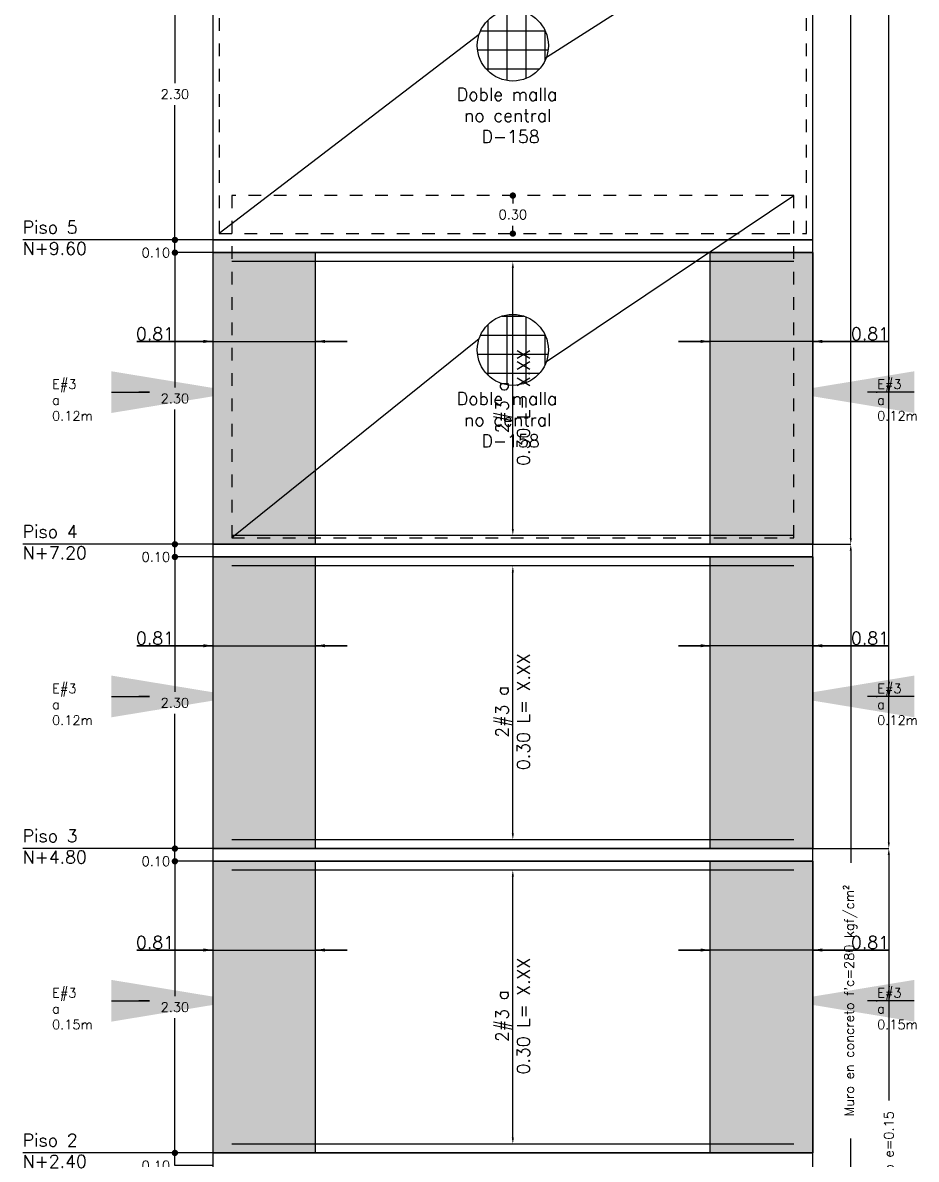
# Model space of a CAD drawing. Header units: millimetres. Extents: x -99999999 to 100000000, y -41 to 20.
# Drawn here: x 13.58 to 20.63, y 2.35 to 11.31 of the extents above; entities that cross this region are included whole.
import ezdxf
from ezdxf import colors
from ezdxf.entities.mleader import LeaderData, LeaderLine
from ezdxf.math import Vec2, Vec3

# ---------------------------------------------------------------- set-up
doc = ezdxf.new("R2010")
doc.units = ezdxf.units.MM
doc.header["$LTSCALE"] = 0.01
doc.header["$PDMODE"] = 3
doc.linetypes.add('DASHED2', pattern=[0.375, 0.25, -0.125])
for name, color, linetype in [('FC_BORDES', 4, 'Continuous'), ('FC_COTAS', 1, 'Continuous'), ('FC_HATCH 252', 252, 'Continuous'), ('FC_LINEA CORTE', 1, 'Continuous'), ('FC_MALLA', 3, 'DASHED2'), ('FC_R-80', 11, 'Continuous'), ('FC_REFUERZO', 5, 'Continuous')]:
    doc.layers.add(name, color=color, linetype=linetype)
doc.layers.add('FC_TEXTO NO IMPRIMIR', color=252, linetype='Continuous', plot=False)
doc.styles.add('FC_TEXT1', font='romans.shx')
doc.dimstyles.new('FC_COTAS', dxfattribs={"dimtxt": 0.0015, "dimasz": 0.001, "dimexe": 0, "dimexo": 0, "dimgap": 0.001, "dimtad": 1, "dimtih": 1, "dimtoh": 1, "dimzin": 0, "dimdsep": 46, "dimtxsty": 'FC_TEXT1', "dimblk": 'DOT', "dimcen": 0.09, "dimclrd": 256, "dimclre": 256, "dimclrt": 256, "dimadec": 0, "dimazin": 0, "dimtfac": 1, "dimtix": 1, "dimtmove": 2, "dimatfit": 3, "dimfxl": 1.002, "dimtolj": 1, "dimtzin": 0, "dimlwd": -1, "dimarcsym": 0})
doc.dimstyles.new('FC_COTAS EJES', dxfattribs={"dimtxt": 0.002, "dimasz": 0.0015, "dimexe": 0, "dimexo": 0, "dimgap": 0.001, "dimtad": 1, "dimtih": 1, "dimtoh": 1, "dimzin": 0, "dimdsep": 46, "dimtxsty": 'FC_TEXT1', "dimblk": 'DOT', "dimcen": 0.09, "dimclrd": 256, "dimclre": 256, "dimclrt": 256, "dimadec": 0, "dimazin": 0, "dimtfac": 1, "dimtix": 1, "dimtmove": 2, "dimatfit": 3, "dimfxl": 1.002, "dimtolj": 1, "dimtzin": 0, "dimlwd": -1, "dimarcsym": 0})
pattern_1 = [(0, (0, 0), (0, 0.003), []), (90, (0, 0), (-0.003, 2e-19), [])]

# ---------------------------------------------------------------- blocks, each defined once
blk = doc.blocks.new('*D396')
at = {"layer": 'Defpoints', "color": 0, "ltscale": 0.6, "transparency": 16777216}
for p in [(14.78, 2.4), (15.08, 2.4), (15.08, 2.3)]:
    blk.add_point(p, dxfattribs=at)
at = {"layer": 'FC_COTAS', "lineweight": -2, "ltscale": 0.6, "transparency": 16777216}
for p, q in [((15.08, 2.4), (14.78, 2.4)), ((15.08, 2.3), (14.78, 2.3))]:
    blk.add_line(p, q, dxfattribs=at)
at = {"layer": 'FC_COTAS', "ltscale": 0.6, "transparency": 16777216}
blk.add_line((14.78, 2.3), (14.78, 2.4), dxfattribs=at)
at = {"layer": 'FC_COTAS', "ltscale": 0.6, "transparency": 16777216, "insert": (14.63, 2.3), "char_height": 0.075, "attachment_point": 5, "style": 'FC_TEXT1'}
blk.add_mtext('\\A1;0.10', dxfattribs=at)
blk = doc.blocks.new('_Dot')
at = {"color": 0, "linetype": 'ByBlock', "lineweight": -2}
blk.add_line((-0.5, 0), (-1, 0), dxfattribs=at)
at = {"color": 0, "linetype": 'ByBlock', "const_width": 0.5}
blk.add_lwpolyline([(-0.25, 0, 1), (0.25, 0, 1)], format="xyb", close=True, dxfattribs=at)
blk = doc.blocks.new('*D398')
at = {"layer": 'Defpoints', "color": 0, "ltscale": 0.6, "transparency": 16777216}
for p in [(14.78, 4.7), (15.08, 4.7), (15.08, 2.4)]:
    blk.add_point(p, dxfattribs=at)
at = {"layer": 'FC_COTAS', "lineweight": -2, "ltscale": 0.6, "transparency": 16777216}
for p, q in [((15.08, 4.7), (14.78, 4.7)), ((15.08, 2.4), (14.78, 2.4))]:
    blk.add_line(p, q, dxfattribs=at)
at = {"layer": 'FC_COTAS', "ltscale": 0.6, "transparency": 16777216}
for p, q in [((14.78, 4.65), (14.78, 3.6375)), ((14.78, 2.45), (14.78, 3.4625))]:
    blk.add_line(p, q, dxfattribs=at)
at = {"layer": 'FC_COTAS', "ltscale": 0.6, "transparency": 16777216, "xscale": 0.05, "yscale": 0.05, "zscale": 0.05}
for p, rotation in [((14.78, 4.7), 90), ((14.78, 2.4), 270)]:
    blk.add_blockref('_Dot', p, dxfattribs=dict(at, rotation=rotation))
at = {"layer": 'FC_COTAS', "ltscale": 0.6, "transparency": 16777216, "insert": (14.78, 3.55), "char_height": 0.075, "attachment_point": 5, "style": 'FC_TEXT1'}
blk.add_mtext('\\A1;2.30', dxfattribs=at)
blk = doc.blocks.new('*D399')
at = {"layer": 'Defpoints', "color": 0, "ltscale": 0.6, "transparency": 16777216}
for p in [(14.78, 4.8), (15.08, 4.8), (15.08, 4.7)]:
    blk.add_point(p, dxfattribs=at)
at = {"layer": 'FC_COTAS', "lineweight": -2, "ltscale": 0.6, "transparency": 16777216}
for p, q in [((15.08, 4.8), (14.78, 4.8)), ((15.08, 4.7), (14.78, 4.7))]:
    blk.add_line(p, q, dxfattribs=at)
at = {"layer": 'FC_COTAS', "ltscale": 0.6, "transparency": 16777216}
blk.add_line((14.78, 4.7), (14.78, 4.8), dxfattribs=at)
at = {"layer": 'FC_COTAS', "ltscale": 0.6, "transparency": 16777216, "insert": (14.63, 4.7), "char_height": 0.075, "attachment_point": 5, "style": 'FC_TEXT1'}
blk.add_mtext('\\A1;0.10', dxfattribs=at)
blk = doc.blocks.new('*U402')
at = {"color": 0}
blk.add_line((5.957, 0), (0.05, 0), dxfattribs=at)
blk = doc.blocks.new('*D403')
at = {"layer": 'Defpoints', "color": 0, "ltscale": 0.6, "transparency": 16777216}
for p in [(17.445, 4.63), (17.445, 4.63), (17.445, 2.47)]:
    blk.add_point(p, dxfattribs=at)
at = {"layer": 'FC_COTAS', "ltscale": 0.6, "transparency": 16777216}
blk.add_line((17.445, 2.52), (17.445, 4.58), dxfattribs=at)
for points in [[(17.4367, 4.58), (17.4533, 4.58), (17.445, 4.63)], [(17.4367, 2.52), (17.4533, 2.52), (17.445, 2.47)]]:
    blk.add_solid(points, dxfattribs=at)
blk = doc.blocks.new('*D404')
at = {"layer": 'Defpoints', "color": 0, "ltscale": 0.6, "transparency": 16777216}
for p in [(14.78, 7.1), (15.08, 7.1), (15.08, 4.8)]:
    blk.add_point(p, dxfattribs=at)
at = {"layer": 'FC_COTAS', "lineweight": -2, "ltscale": 0.6, "transparency": 16777216}
for p, q in [((15.08, 7.1), (14.78, 7.1)), ((15.08, 4.8), (14.78, 4.8))]:
    blk.add_line(p, q, dxfattribs=at)
at = {"layer": 'FC_COTAS', "ltscale": 0.6, "transparency": 16777216}
for p, q in [((14.78, 7.05), (14.78, 6.0375)), ((14.78, 4.85), (14.78, 5.8625))]:
    blk.add_line(p, q, dxfattribs=at)
at = {"layer": 'FC_COTAS', "ltscale": 0.6, "transparency": 16777216, "xscale": 0.05, "yscale": 0.05, "zscale": 0.05}
for p, rotation in [((14.78, 7.1), 90), ((14.78, 4.8), 270)]:
    blk.add_blockref('_Dot', p, dxfattribs=dict(at, rotation=rotation))
at = {"layer": 'FC_COTAS', "ltscale": 0.6, "transparency": 16777216, "insert": (14.78, 5.95), "char_height": 0.075, "attachment_point": 5, "style": 'FC_TEXT1'}
blk.add_mtext('\\A1;2.30', dxfattribs=at)
blk = doc.blocks.new('*D405')
at = {"layer": 'Defpoints', "color": 0, "ltscale": 0.6, "transparency": 16777216}
for p in [(14.78, 7.2), (15.08, 7.2), (15.08, 7.1)]:
    blk.add_point(p, dxfattribs=at)
at = {"layer": 'FC_COTAS', "lineweight": -2, "ltscale": 0.6, "transparency": 16777216}
for p, q in [((15.08, 7.2), (14.78, 7.2)), ((15.08, 7.1), (14.78, 7.1))]:
    blk.add_line(p, q, dxfattribs=at)
at = {"layer": 'FC_COTAS', "ltscale": 0.6, "transparency": 16777216}
blk.add_line((14.78, 7.1), (14.78, 7.2), dxfattribs=at)
at = {"layer": 'FC_COTAS', "ltscale": 0.6, "transparency": 16777216, "insert": (14.63, 7.1), "char_height": 0.075, "attachment_point": 5, "style": 'FC_TEXT1'}
blk.add_mtext('\\A1;0.10', dxfattribs=at)
blk = doc.blocks.new('*D406')
at = {"layer": 'Defpoints', "color": 0, "ltscale": 0.6, "transparency": 16777216}
for p in [(17.445, 7.03), (17.445, 7.03), (17.445, 4.87)]:
    blk.add_point(p, dxfattribs=at)
at = {"layer": 'FC_COTAS', "ltscale": 0.6, "transparency": 16777216}
blk.add_line((17.445, 4.92), (17.445, 6.98), dxfattribs=at)
for points in [[(17.4367, 6.98), (17.4533, 6.98), (17.445, 7.03)], [(17.4367, 4.92), (17.4533, 4.92), (17.445, 4.87)]]:
    blk.add_solid(points, dxfattribs=at)
blk = doc.blocks.new('*D407')
at = {"layer": 'Defpoints', "color": 0, "ltscale": 0.6, "transparency": 16777216}
for p in [(14.78, 9.5), (15.08, 9.5), (15.08, 7.2)]:
    blk.add_point(p, dxfattribs=at)
at = {"layer": 'FC_COTAS', "lineweight": -2, "ltscale": 0.6, "transparency": 16777216}
for p, q in [((15.08, 9.5), (14.78, 9.5)), ((15.08, 7.2), (14.78, 7.2))]:
    blk.add_line(p, q, dxfattribs=at)
at = {"layer": 'FC_COTAS', "ltscale": 0.6, "transparency": 16777216}
for p, q in [((14.78, 9.45), (14.78, 8.4375)), ((14.78, 7.25), (14.78, 8.2625))]:
    blk.add_line(p, q, dxfattribs=at)
at = {"layer": 'FC_COTAS', "ltscale": 0.6, "transparency": 16777216, "xscale": 0.05, "yscale": 0.05, "zscale": 0.05}
for p, rotation in [((14.78, 9.5), 90), ((14.78, 7.2), 270)]:
    blk.add_blockref('_Dot', p, dxfattribs=dict(at, rotation=rotation))
at = {"layer": 'FC_COTAS', "ltscale": 0.6, "transparency": 16777216, "insert": (14.78, 8.35), "char_height": 0.075, "attachment_point": 5, "style": 'FC_TEXT1'}
blk.add_mtext('\\A1;2.30', dxfattribs=at)
blk = doc.blocks.new('*D408')
at = {"layer": 'Defpoints', "color": 0, "ltscale": 0.6, "transparency": 16777216}
for p in [(14.78, 9.6), (15.08, 9.6), (15.08, 9.5)]:
    blk.add_point(p, dxfattribs=at)
at = {"layer": 'FC_COTAS', "lineweight": -2, "ltscale": 0.6, "transparency": 16777216}
for p, q in [((15.08, 9.6), (14.78, 9.6)), ((15.08, 9.5), (14.78, 9.5))]:
    blk.add_line(p, q, dxfattribs=at)
at = {"layer": 'FC_COTAS', "ltscale": 0.6, "transparency": 16777216}
blk.add_line((14.78, 9.5), (14.78, 9.6), dxfattribs=at)
at = {"layer": 'FC_COTAS', "ltscale": 0.6, "transparency": 16777216, "insert": (14.63, 9.5), "char_height": 0.075, "attachment_point": 5, "style": 'FC_TEXT1'}
blk.add_mtext('\\A1;0.10', dxfattribs=at)
blk = doc.blocks.new('*D409')
at = {"layer": 'Defpoints', "color": 0, "ltscale": 0.6, "transparency": 16777216}
for p in [(17.445, 9.95), (17.445, 9.95), (17.445, 9.65)]:
    blk.add_point(p, dxfattribs=at)
at = {"layer": 'FC_COTAS', "ltscale": 0.6, "transparency": 16777216}
for p, q in [((17.445, 9.9), (17.445, 9.8875)), ((17.445, 9.7), (17.445, 9.7125))]:
    blk.add_line(p, q, dxfattribs=at)
at = {"layer": 'FC_COTAS', "ltscale": 0.6, "transparency": 16777216, "xscale": 0.05, "yscale": 0.05, "zscale": 0.05}
for p, rotation in [((17.445, 9.95), 90), ((17.445, 9.65), 270)]:
    blk.add_blockref('_Dot', p, dxfattribs=dict(at, rotation=rotation))
at = {"layer": 'FC_COTAS', "ltscale": 0.6, "transparency": 16777216, "insert": (17.445, 9.8), "char_height": 0.075, "attachment_point": 5, "style": 'FC_TEXT1'}
blk.add_mtext('\\A1;0.30', dxfattribs=at)
blk = doc.blocks.new('*U410')
at = {"layer": 'FC_REFUERZO', "ltscale": 0.9}
h = blk.add_hatch(dxfattribs=at)
h.set_pattern_fill('_USER', color=256, scale=0.003, double=1, pattern_type=0)
h.set_pattern_definition(pattern_1)
edge = h.paths.add_edge_path()
edge.add_arc((0, 0), 0.0056, 0, 360)
at = {"layer": 'FC_BORDES'}
blk.add_circle((0, 0), 0.0056, dxfattribs=at)
at = {"layer": 'FC_LINEA CORTE'}
for points in [[(0.0053, -0.00181), (0.0443, 0.02433)], [(-0.00533, 0.00172), (-0.0443, -0.02967)]]:
    blk.add_lwpolyline(points, dxfattribs=at)
at = {"layer": 'FC_R-80', "ltscale": 0.9, "style": 'FC_TEXT1'}
for tag, p in [('Malla_001', (-0.00351, -0.0087)), ('Malla_002', (-0.00494, -0.01203))]:
    blk.add_attdef(tag, p, '', height=0.002, dxfattribs=at)
blk = doc.blocks.new('*D411')
at = {"layer": 'Defpoints', "color": 0, "ltscale": 0.6, "transparency": 16777216}
for p in [(17.445, 9.43), (17.445, 9.43), (17.445, 7.27)]:
    blk.add_point(p, dxfattribs=at)
at = {"layer": 'FC_COTAS', "ltscale": 0.6, "transparency": 16777216}
blk.add_line((17.445, 7.32), (17.445, 9.38), dxfattribs=at)
for points in [[(17.4367, 9.38), (17.4533, 9.38), (17.445, 9.43)], [(17.4367, 7.32), (17.4533, 7.32), (17.445, 7.27)]]:
    blk.add_solid(points, dxfattribs=at)
blk = doc.blocks.new('*D412')
at = {"layer": 'Defpoints', "color": 0, "ltscale": 0.6, "transparency": 16777216}
for p in [(14.78, 11.9), (15.08, 11.9), (15.08, 9.6)]:
    blk.add_point(p, dxfattribs=at)
at = {"layer": 'FC_COTAS', "lineweight": -2, "ltscale": 0.6, "transparency": 16777216}
for p, q in [((15.08, 11.9), (14.78, 11.9)), ((15.08, 9.6), (14.78, 9.6))]:
    blk.add_line(p, q, dxfattribs=at)
at = {"layer": 'FC_COTAS', "ltscale": 0.6, "transparency": 16777216}
for p, q in [((14.78, 11.85), (14.78, 10.8375)), ((14.78, 9.65), (14.78, 10.6625))]:
    blk.add_line(p, q, dxfattribs=at)
at = {"layer": 'FC_COTAS', "ltscale": 0.6, "transparency": 16777216, "xscale": 0.05, "yscale": 0.05, "zscale": 0.05}
for p, rotation in [((14.78, 11.9), 90), ((14.78, 9.6), 270)]:
    blk.add_blockref('_Dot', p, dxfattribs=dict(at, rotation=rotation))
at = {"layer": 'FC_COTAS', "ltscale": 0.6, "transparency": 16777216, "insert": (14.78, 10.75), "char_height": 0.075, "attachment_point": 5, "style": 'FC_TEXT1'}
blk.add_mtext('\\A1;2.30', dxfattribs=at)
blk = doc.blocks.new('*U415')
at = {"layer": 'FC_REFUERZO', "ltscale": 0.9}
h = blk.add_hatch(dxfattribs=at)
h.set_pattern_fill('_USER', color=256, scale=0.003, double=1, pattern_type=0)
h.set_pattern_definition(pattern_1)
edge = h.paths.add_edge_path()
edge.add_arc((0, 0), 0.0056, 0, 360)
at = {"layer": 'FC_BORDES'}
blk.add_circle((0, 0), 0.0056, dxfattribs=at)
at = {"layer": 'FC_LINEA CORTE'}
for points in [[(0.0053, -0.00181), (0.0463, 0.02433)], [(-0.00533, 0.00172), (-0.0463, -0.02967)]]:
    blk.add_lwpolyline(points, dxfattribs=at)
at = {"layer": 'FC_R-80', "ltscale": 0.9, "style": 'FC_TEXT1'}
for tag, p in [('Malla_001', (-0.00351, -0.0087)), ('Malla_002', (-0.00494, -0.01203))]:
    blk.add_attdef(tag, p, '', height=0.002, dxfattribs=at)
blk = doc.blocks.new('*D426')
at = {"layer": 'Defpoints', "color": 0, "ltscale": 0.6, "transparency": 16777216}
for p in [(19.81, 7.2), (20.11, 7.2), (19.81, 0)]:
    blk.add_point(p, dxfattribs=at)
at = {"layer": 'FC_COTAS', "lineweight": -2, "ltscale": 0.6, "transparency": 16777216}
for p, q in [((19.81, 7.2), (20.11, 7.2)), ((19.81, 0), (20.11, 0))]:
    blk.add_line(p, q, dxfattribs=at)
at = {"layer": 'FC_COTAS', "ltscale": 0.6, "transparency": 16777216}
for p, q in [((20.11, 7.15), (20.11, 4.6875)), ((20.11, 0.05), (20.11, 2.5125))]:
    blk.add_line(p, q, dxfattribs=at)
for points in [[(20.1017, 7.15), (20.1183, 7.15), (20.11, 7.2)], [(20.1017, 0.05), (20.1183, 0.05), (20.11, 0)]]:
    blk.add_solid(points, dxfattribs=at)
at = {"layer": 'FC_COTAS', "color": 11, "ltscale": 0.6, "transparency": 16777216, "insert": (20.11, 3.6), "char_height": 0.075, "attachment_point": 5, "rotation": 90, "style": 'FC_TEXT1'}
blk.add_mtext("\\A1;Muro en concreto f'c=280 kgf/cm²", dxfattribs=at)
blk = doc.blocks.new('*D427')
at = {"layer": 'Defpoints', "color": 0, "ltscale": 0.6, "transparency": 16777216}
for p in [(19.81, 19.2), (20.11, 19.2), (19.81, 7.2)]:
    blk.add_point(p, dxfattribs=at)
at = {"layer": 'FC_COTAS', "lineweight": -2, "ltscale": 0.6, "transparency": 16777216}
for p, q in [((19.81, 19.2), (20.11, 19.2)), ((19.81, 7.2), (20.11, 7.2))]:
    blk.add_line(p, q, dxfattribs=at)
at = {"layer": 'FC_COTAS', "ltscale": 0.6, "transparency": 16777216}
for p, q in [((20.11, 19.15), (20.11, 14.2875)), ((20.11, 7.25), (20.11, 12.1125))]:
    blk.add_line(p, q, dxfattribs=at)
for points in [[(20.1017, 19.15), (20.1183, 19.15), (20.11, 19.2)], [(20.1017, 7.25), (20.1183, 7.25), (20.11, 7.2)]]:
    blk.add_solid(points, dxfattribs=at)
at = {"layer": 'FC_COTAS', "color": 11, "ltscale": 0.6, "transparency": 16777216, "insert": (20.11, 13.2), "char_height": 0.075, "attachment_point": 5, "rotation": 90, "style": 'FC_TEXT1'}
blk.add_mtext("\\A1;Muro en concreto f'c=210 kgf/cm²", dxfattribs=at)
blk = doc.blocks.new('*D428')
at = {"layer": 'Defpoints', "color": 0, "ltscale": 0.6, "transparency": 16777216}
for p in [(19.81, 4.8), (20.41, 4.8), (19.81, 0)]:
    blk.add_point(p, dxfattribs=at)
at = {"layer": 'FC_COTAS', "lineweight": -2, "ltscale": 0.6, "transparency": 16777216}
for p, q in [((19.81, 4.8), (20.41, 4.8)), ((19.81, 0), (20.41, 0))]:
    blk.add_line(p, q, dxfattribs=at)
at = {"layer": 'FC_COTAS', "ltscale": 0.6, "transparency": 16777216}
for p, q in [((20.41, 4.75), (20.41, 2.8125)), ((20.41, 0.05), (20.41, 1.9875))]:
    blk.add_line(p, q, dxfattribs=at)
for points in [[(20.4017, 4.75), (20.4183, 4.75), (20.41, 4.8)], [(20.4017, 0.05), (20.4183, 0.05), (20.41, 0)]]:
    blk.add_solid(points, dxfattribs=at)
at = {"layer": 'FC_COTAS', "color": 11, "ltscale": 0.6, "transparency": 16777216, "insert": (20.41, 2.4), "char_height": 0.075, "attachment_point": 5, "rotation": 90, "style": 'FC_TEXT1'}
blk.add_mtext('\\A1;Muro e=0.15', dxfattribs=at)
blk = doc.blocks.new('*D429')
at = {"layer": 'Defpoints', "color": 0, "ltscale": 0.6, "transparency": 16777216}
for p in [(19.81, 19.2), (20.41, 19.2), (19.81, 4.8)]:
    blk.add_point(p, dxfattribs=at)
at = {"layer": 'FC_COTAS', "lineweight": -2, "ltscale": 0.6, "transparency": 16777216}
for p, q in [((19.81, 19.2), (20.41, 19.2)), ((19.81, 4.8), (20.41, 4.8))]:
    blk.add_line(p, q, dxfattribs=at)
at = {"layer": 'FC_COTAS', "ltscale": 0.6, "transparency": 16777216}
for p, q in [((20.41, 19.15), (20.41, 12.4125)), ((20.41, 4.85), (20.41, 11.5875))]:
    blk.add_line(p, q, dxfattribs=at)
for points in [[(20.4017, 19.15), (20.4183, 19.15), (20.41, 19.2)], [(20.4017, 4.85), (20.4183, 4.85), (20.41, 4.8)]]:
    blk.add_solid(points, dxfattribs=at)
at = {"layer": 'FC_COTAS', "color": 11, "ltscale": 0.6, "transparency": 16777216, "insert": (20.41, 12), "char_height": 0.075, "attachment_point": 5, "rotation": 90, "style": 'FC_TEXT1'}
blk.add_mtext('\\A1;Muro e=0.12', dxfattribs=at)
blk = doc.blocks.new('*U400')
at = {"layer": 'Defpoints', "ltscale": 0.9, "transparency": 33554457}
blk.add_line((0, 0), (0.0162, 0), dxfattribs=at)
at = {"layer": 'FC_R-80', "ltscale": 0.9, "style": 'FC_TEXT1'}
blk.add_attdef('TEXTO_001', (-0.01206, 0.0007), '', height=0.0015, dxfattribs=at)
at = {"layer": 'FC_LINEA CORTE', "ltscale": 0.9}
for points in [[(0, 0), (-0.012, 0), (0, 0)], [(0.0162, 0), (0.02118, 0), (0.0162, 0)]]:
    blk.add_leader(points, dimstyle='FC_COTAS EJES', override={"dimscale": 1}, dxfattribs=at)
blk = doc.blocks.new('*U401')
at = {"layer": 'Defpoints', "ltscale": 0.9, "transparency": 33554457}
blk.add_line((0, 0), (-0.0162, 0), dxfattribs=at)
at = {"layer": 'FC_R-80', "ltscale": 0.9, "style": 'FC_TEXT1'}
blk.add_attdef('TEXTO_001', (0.00706, 0.0007), '', height=0.0015, dxfattribs=at)
at = {"layer": 'FC_LINEA CORTE', "ltscale": 0.9}
for points in [[(0, 0), (0.012, 0), (0, 0)], [(-0.0162, 0), (-0.02118, 0), (-0.0162, 0)]]:
    blk.add_leader(points, dimstyle='FC_COTAS EJES', override={"dimscale": 1}, dxfattribs=at)

msp = doc.modelspace()

# ---------------------------------------------------------------- hatches: boundary and pattern name
at = {"layer": 'FC_HATCH 252', "ltscale": 0.9}
h = msp.add_hatch(dxfattribs=at)
h.set_pattern_fill('DOTS', color=256, scale=0.009, angle=2578.31008, style=0)
h.paths.add_polyline_path([(15.08, 7.2), (15.89, 7.2), (15.89, 9.5), (15.08, 9.5)])
h = msp.add_hatch(dxfattribs=at)
h.set_pattern_fill('DOTS', color=256, scale=0.009, angle=2578.31008, style=0)
h.paths.add_polyline_path([(19.81, 7.2), (19, 7.2), (19, 9.5), (19.81, 9.5)])
h = msp.add_hatch(dxfattribs=at)
h.set_pattern_fill('DOTS', color=256, scale=0.009, angle=2578.3101, style=0)
h.paths.add_polyline_path([(15.08, 4.8), (15.89, 4.8), (15.89, 7.1), (15.08, 7.1)])
h = msp.add_hatch(dxfattribs=at)
h.set_pattern_fill('DOTS', color=256, scale=0.009, angle=2578.31008, style=0)
h.paths.add_polyline_path([(19.81, 4.8), (19, 4.8), (19, 7.1), (19.81, 7.1)])
h = msp.add_hatch(dxfattribs=at)
h.set_pattern_fill('DOTS', color=256, scale=0.009, angle=2578.3101, style=0)
h.paths.add_polyline_path([(15.08, 2.4), (15.89, 2.4), (15.89, 4.7), (15.08, 4.7)])
h = msp.add_hatch(dxfattribs=at)
h.set_pattern_fill('DOTS', color=256, scale=0.009, angle=2578.31008, style=0)
h.paths.add_polyline_path([(19.81, 2.4), (19, 2.4), (19, 4.7), (19.81, 4.7)])

# ---------------------------------------------------------------- linework, layer by layer
at = {"layer": 'FC_BORDES', "ltscale": 0.9}
for points in [[(15.08, 9.6), (19.81, 9.6), (19.81, 12), (15.08, 12)], [(15.08, 7.2), (19.81, 7.2), (19.81, 9.6), (15.08, 9.6)], [(15.08, 9.5), (19.81, 9.5)], [(15.08, 7.2), (15.89, 7.2), (15.89, 9.5), (15.08, 9.5)], [(19.81, 7.2), (19, 7.2), (19, 9.5), (19.81, 9.5)], [(15.08, 4.8), (19.81, 4.8), (19.81, 7.2), (15.08, 7.2)], [(15.08, 7.1), (19.81, 7.1)], [(15.08, 4.8), (15.89, 4.8), (15.89, 7.1), (15.08, 7.1)], [(19.81, 4.8), (19, 4.8), (19, 7.1), (19.81, 7.1)], [(15.08, 2.4), (19.81, 2.4), (19.81, 4.8), (15.08, 4.8)], [(15.08, 4.7), (19.81, 4.7)], [(15.08, 2.4), (15.89, 2.4), (15.89, 4.7), (15.08, 4.7)], [(19.81, 2.4), (19, 2.4), (19, 4.7), (19.81, 4.7)], [(15.08, 0), (19.81, 0), (19.81, 2.4), (15.08, 2.4)]]:
    msp.add_lwpolyline(points, close=True, dxfattribs=at)
at = {"layer": 'FC_LINEA CORTE', "ltscale": 0.35}
for p, q in [((15.08, 9.6), (13.58, 9.6)), ((15.08, 7.2), (13.58, 7.2)), ((15.08, 4.8), (13.58, 4.8)), ((15.08, 2.4), (13.58, 2.4))]:
    msp.add_line(p, q, dxfattribs=at)
at = {"layer": 'FC_MALLA', "ltscale": 0.35}
for points in [[(15.13, 9.65), (19.76, 9.65), (19.76, 12.35), (15.13, 12.35)], [(15.23, 7.25), (19.66, 7.25), (19.66, 9.95), (15.23, 9.95)]]:
    msp.add_lwpolyline(points, close=True, dxfattribs=at)

# ---------------------------------------------------------------- block references
at = {"layer": 'FC_COTAS', "ltscale": 0.6}
ref = msp.add_blockref('*U400', (15.08, 8.8), dxfattribs=dict(at, xscale=50, yscale=50, zscale=50))
ref.add_attrib('TEXTO_001', '0.81', (14.4734, 8.81), dxfattribs={"layer": 'FC_R-80', "ltscale": 0.9, "height": 0.1, "style": 'FC_TEXT1'})
ref = msp.add_blockref('*U401', (19.81, 8.8), dxfattribs=dict(at, xscale=50, yscale=50, zscale=50))
ref.add_attrib('TEXTO_001', '0.81', (20.1119, 8.81), dxfattribs={"layer": 'FC_R-80', "ltscale": 0.9, "height": 0.1, "style": 'FC_TEXT1'})
ref = msp.add_blockref('*U400', (15.08, 6.4), dxfattribs=dict(at, xscale=50, yscale=50, zscale=50))
ref.add_attrib('TEXTO_001', '0.81', (14.4734, 6.41), dxfattribs={"layer": 'FC_R-80', "ltscale": 0.9, "height": 0.1, "style": 'FC_TEXT1'})
ref = msp.add_blockref('*U401', (19.81, 6.4), dxfattribs=dict(at, xscale=50, yscale=50, zscale=50))
ref.add_attrib('TEXTO_001', '0.81', (20.1119, 6.41), dxfattribs={"layer": 'FC_R-80', "ltscale": 0.9, "height": 0.1, "style": 'FC_TEXT1'})
ref = msp.add_blockref('*U400', (15.08, 4), dxfattribs=dict(at, xscale=50, yscale=50, zscale=50))
ref.add_attrib('TEXTO_001', '0.81', (14.4734, 4.01), dxfattribs={"layer": 'FC_R-80', "ltscale": 0.9, "height": 0.1, "style": 'FC_TEXT1'})
ref = msp.add_blockref('*U401', (19.81, 4), dxfattribs=dict(at, xscale=50, yscale=50, zscale=50))
ref.add_attrib('TEXTO_001', '0.81', (20.1119, 4.01), dxfattribs={"layer": 'FC_R-80', "ltscale": 0.9, "height": 0.1, "style": 'FC_TEXT1'})
at = {"layer": 'FC_MALLA', "ltscale": 0.6}
ref = msp.add_blockref('*U415', (17.445, 11.1333), dxfattribs=dict(at, xscale=50, yscale=50, zscale=50))
ref.add_attrib('Malla_001', 'Doble malla', (17.0029, 10.6985), dxfattribs={"layer": 'FC_R-80', "ltscale": 0.9, "height": 0.1, "style": 'FC_TEXT1'})
ref.add_attrib('Malla_002', 'no central', (17.06, 10.5318), dxfattribs={"layer": 'FC_R-80', "ltscale": 0.9, "height": 0.1, "style": 'FC_TEXT1'})
ref.add_attrib('Malla_003', 'D-158', (17.1981, 10.3651), dxfattribs={"layer": 'FC_R-80', "ltscale": 0.9, "height": 0.1, "style": 'FC_TEXT1'})
ref = msp.add_blockref('*U410', (17.445, 8.7333), dxfattribs=dict(at, xscale=50, yscale=50, zscale=50))
ref.add_attrib('Malla_001', 'Doble malla', (17.0029, 8.2985), dxfattribs={"layer": 'FC_R-80', "ltscale": 0.9, "height": 0.1, "style": 'FC_TEXT1'})
ref.add_attrib('Malla_002', 'no central', (17.06, 8.1318), dxfattribs={"layer": 'FC_R-80', "ltscale": 0.9, "height": 0.1, "style": 'FC_TEXT1'})
ref.add_attrib('Malla_003', 'D-158', (17.1981, 7.9651), dxfattribs={"layer": 'FC_R-80', "ltscale": 0.9, "height": 0.1, "style": 'FC_TEXT1'})
at = {"layer": 'FC_REFUERZO', "ltscale": 0.6, "xscale": 0.75, "yscale": 0.75, "zscale": 0.75}
for p in [(15.192, 9.43), (15.192, 7.27), (15.192, 7.03), (15.192, 4.87), (15.192, 4.63), (15.192, 2.47)]:
    msp.add_blockref('*U402', p, dxfattribs=at)

# ---------------------------------------------------------------- texts
at = {"layer": 'FC_R-80', "ltscale": 0.6, "char_height": 0.1, "width": 0.75, "attachment_point": 1, "style": 'FC_TEXT1'}
for s, insert in [('Piso 5^M^JN+9.60', (13.58, 9.75)), ('Piso 4^M^JN+7.20', (13.58, 7.35)), ('Piso 3^M^JN+4.80', (13.58, 4.95)), ('Piso 2^M^JN+2.40', (13.58, 2.55))]:
    msp.add_mtext(s, dxfattribs=dict(at, insert=insert))
at = {"layer": 'FC_R-80', "ltscale": 0.6, "char_height": 0.1, "width": 1.2, "attachment_point": 5, "rotation": 90, "style": 'FC_TEXT1'}
for insert in [(17.445, 8.28), (17.445, 5.88), (17.445, 3.48)]:
    msp.add_mtext('2#3 a^M^J0.30 L= X.XX', dxfattribs=dict(at, insert=insert))

# ---------------------------------------------------------------- dimensions: what is measured, and where the dimension line sits
at = {"layer": 'FC_COTAS', "ltscale": 0.6}
for base, p1, p2, text, picture, middle in [((20.11, 19.2), (19.81, 7.2), (19.81, 19.2), "Muro en concreto f'c=210 kgf/cm²", '*D427', (20.11, 13.2)), ((20.41, 19.2), (19.81, 4.8), (19.81, 19.2), 'Muro e=0.12', '*D429', (20.41, 12)), ((20.11, 7.2), (19.81, 0), (19.81, 7.2), "Muro en concreto f'c=280 kgf/cm²", '*D426', (20.11, 3.6)), ((20.41, 4.8), (19.81, 0), (19.81, 4.8), 'Muro e=0.15', '*D428', (20.41, 2.4))]:
    dim = msp.add_linear_dim(base=base, p1=p1, p2=p2, angle=90, text=text, dimstyle='FC_COTAS', override={"dimscale": 0, "dimtxt": 0.0015, "dimasz": 0.001, "dimtxsty": 'FC_TEXT1', "dimsah": 1, "dimclrt": 11, "dimtix": 1, "dimtofl": 1, "dimtmove": 2, "dimatfit": 3}, dxfattribs=at)
    dim.commit()
    dim.dimension.update_dxf_attribs({"geometry": picture, "text_midpoint": middle, "dimtype": 128, "text_rotation": 90})
for base, p1, p2, picture, middle in [((14.78, 11.9), (15.08, 9.6), (15.08, 11.9), '*D412', (14.78, 10.75)), ((17.445, 9.95), (17.445, 9.65), (17.445, 9.95), '*D409', (17.445, 9.8)), ((14.78, 9.6), (15.08, 9.5), (15.08, 9.6), '*D408', (14.63, 9.5)), ((14.78, 9.5), (15.08, 7.2), (15.08, 9.5), '*D407', (14.78, 8.35)), ((14.78, 7.2), (15.08, 7.1), (15.08, 7.2), '*D405', (14.63, 7.1)), ((14.78, 7.1), (15.08, 4.8), (15.08, 7.1), '*D404', (14.78, 5.95)), ((14.78, 4.8), (15.08, 4.7), (15.08, 4.8), '*D399', (14.63, 4.7)), ((14.78, 4.7), (15.08, 2.4), (15.08, 4.7), '*D398', (14.78, 3.55)), ((14.78, 2.4), (15.08, 2.3), (15.08, 2.4), '*D396', (14.63, 2.3))]:
    dim = msp.add_linear_dim(base=base, p1=p1, p2=p2, angle=90, dimstyle='FC_COTAS', override={"dimscale": 0, "dimtxt": 0.0015, "dimasz": 0.001, "dimblk1": 'Dot', "dimblk2": 'Dot', "dimsah": 1, "dimtix": 1, "dimtofl": 1, "dimtmove": 2, "dimatfit": 3}, dxfattribs=at)
    dim.commit()
    dim.dimension.update_dxf_attribs({"geometry": picture, "text_midpoint": middle, "dimtype": 128})
for base, p1, p2, picture, middle in [((17.445, 9.43), (17.445, 7.27), (17.445, 9.43), '*D411', (17.445, 8.28)), ((17.445, 7.03), (17.445, 4.87), (17.445, 7.03), '*D406', (17.445, 5.88)), ((17.445, 4.63), (17.445, 2.47), (17.445, 4.63), '*D403', (17.445, 3.48))]:
    dim = msp.add_linear_dim(base=base, p1=p1, p2=p2, angle=90, text=' ', dimstyle='FC_COTAS', override={"dimscale": 0, "dimtxt": 0.1, "dimasz": 0.001, "dimsah": 1, "dimtix": 0, "dimtofl": 1, "dimtmove": 2, "dimatfit": 3}, dxfattribs=at)
    dim.commit()
    dim.dimension.update_dxf_attribs({"geometry": picture, "text_midpoint": middle, "dimtype": 128})

# ---------------------------------------------------------------- leaders
at = {"layer": 'FC_TEXTO NO IMPRIMIR', "ltscale": 0.6}
ml = msp.add_multileader_mtext('Standard', dxfattribs=at)
ml.set_content('E#3 a 0.12m', color=11, style='FC_TEXT1')
ml.set_leader_properties()
ml.build(insert=Vec2(0, 0))
ml.multileader.update_dxf_attribs({"text_left_attachment_type": 6, "text_right_attachment_type": 6, "dogleg_length": 0.008, "arrow_head_size": 1, "scale": 50})
ctx = ml.context
ctx.base_point, ctx.scale, ctx.char_height, ctx.arrow_head_size, ctx.landing_gap_size, ctx.plane_origin = Vec3(13.8113, 8.4), 50, 0.075, 1, 0, Vec3(34.89, 0)
ctx.left_attachment, ctx.right_attachment = 6, 6
notes = []
notes.append((ctx, [(0, (1, 1, 0), (14.58, 8.4), (-1, 0), 0.008, [(0, [(15.28, 8.4)], 0, [])])]))
ctx.mtext.insert, ctx.mtext.width, ctx.mtext.flow_direction = Vec3(13.8113, 8.5), 0.0015, 5
ml = msp.add_multileader_mtext('Standard', dxfattribs=at)
ml.set_content('E#3 a 0.12m', color=11, style='FC_TEXT1')
ml.set_leader_properties()
ml.build(insert=Vec2(0, 0))
ml.multileader.update_dxf_attribs({"text_left_attachment_type": 6, "text_right_attachment_type": 6, "dogleg_length": 0.008, "arrow_head_size": 1, "scale": 50})
ctx = ml.context
ctx.base_point, ctx.scale, ctx.char_height, ctx.arrow_head_size, ctx.landing_gap_size = Vec3(20.318, 8.4), 50, 0.075, 1, 0
ctx.left_attachment, ctx.right_attachment = 6, 6
notes.append((ctx, [(0, (1, 1, 0), (20.31, 8.4), (1, 0), 0.008, [(0, [(19.61, 8.4)], 0, [])])]))
ctx.mtext.insert, ctx.mtext.width, ctx.mtext.flow_direction = Vec3(20.318, 8.5), 0.0015, 5
ml = msp.add_multileader_mtext('Standard', dxfattribs=at)
ml.set_content('E#3 a 0.12m', color=11, style='FC_TEXT1')
ml.set_leader_properties()
ml.build(insert=Vec2(0, 0))
ml.multileader.update_dxf_attribs({"text_left_attachment_type": 6, "text_right_attachment_type": 6, "dogleg_length": 0.008, "arrow_head_size": 1, "scale": 50})
ctx = ml.context
ctx.base_point, ctx.scale, ctx.char_height, ctx.arrow_head_size, ctx.landing_gap_size, ctx.plane_origin = Vec3(13.8113, 6), 50, 0.075, 1, 0, Vec3(34.89, 0)
ctx.left_attachment, ctx.right_attachment = 6, 6
notes.append((ctx, [(0, (1, 1, 0), (14.58, 6), (-1, 0), 0.008, [(0, [(15.28, 6)], 0, [])])]))
ctx.mtext.insert, ctx.mtext.width, ctx.mtext.flow_direction = Vec3(13.8113, 6.1), 0.0015, 5
ml = msp.add_multileader_mtext('Standard', dxfattribs=at)
ml.set_content('E#3 a 0.12m', color=11, style='FC_TEXT1')
ml.set_leader_properties()
ml.build(insert=Vec2(0, 0))
ml.multileader.update_dxf_attribs({"text_left_attachment_type": 6, "text_right_attachment_type": 6, "dogleg_length": 0.008, "arrow_head_size": 1, "scale": 50})
ctx = ml.context
ctx.base_point, ctx.scale, ctx.char_height, ctx.arrow_head_size, ctx.landing_gap_size = Vec3(20.318, 6), 50, 0.075, 1, 0
ctx.left_attachment, ctx.right_attachment = 6, 6
notes.append((ctx, [(0, (1, 1, 0), (20.31, 6), (1, 0), 0.008, [(0, [(19.61, 6)], 0, [])])]))
ctx.mtext.insert, ctx.mtext.width, ctx.mtext.flow_direction = Vec3(20.318, 6.1), 0.0015, 5
ml = msp.add_multileader_mtext('Standard', dxfattribs=at)
ml.set_content('E#3 a 0.15m', color=11, style='FC_TEXT1')
ml.set_leader_properties()
ml.build(insert=Vec2(0, 0))
ml.multileader.update_dxf_attribs({"text_left_attachment_type": 6, "text_right_attachment_type": 6, "dogleg_length": 0.008, "arrow_head_size": 1, "scale": 50})
ctx = ml.context
ctx.base_point, ctx.scale, ctx.char_height, ctx.arrow_head_size, ctx.landing_gap_size, ctx.plane_origin = Vec3(13.8113, 3.6), 50, 0.075, 1, 0, Vec3(34.89, 0)
ctx.left_attachment, ctx.right_attachment = 6, 6
notes.append((ctx, [(0, (1, 1, 0), (14.58, 3.6), (-1, 0), 0.008, [(0, [(15.28, 3.6)], 0, [])])]))
ctx.mtext.insert, ctx.mtext.width, ctx.mtext.flow_direction = Vec3(13.8113, 3.7), 0.0015, 5
ml = msp.add_multileader_mtext('Standard', dxfattribs=at)
ml.set_content('E#3 a 0.15m', color=11, style='FC_TEXT1')
ml.set_leader_properties()
ml.build(insert=Vec2(0, 0))
ml.multileader.update_dxf_attribs({"text_left_attachment_type": 6, "text_right_attachment_type": 6, "dogleg_length": 0.008, "arrow_head_size": 1, "scale": 50})
ctx = ml.context
ctx.base_point, ctx.scale, ctx.char_height, ctx.arrow_head_size, ctx.landing_gap_size = Vec3(20.318, 3.6), 50, 0.075, 1, 0
ctx.left_attachment, ctx.right_attachment = 6, 6
notes.append((ctx, [(0, (1, 1, 0), (20.31, 3.6), (1, 0), 0.008, [(0, [(19.61, 3.6)], 0, [])])]))
ctx.mtext.insert, ctx.mtext.width, ctx.mtext.flow_direction = Vec3(20.318, 3.7), 0.0015, 5
for ctx, leaders in notes:
    for number, flags, end, landing, length, lines in leaders:
        leader = LeaderData()
        leader.index, (leader.has_last_leader_line, leader.has_dogleg_vector, leader.attachment_direction) = number, flags
        leader.last_leader_point, leader.dogleg_vector, leader.dogleg_length = Vec3(end), Vec3(landing), length
        for number, points, colour, breaks in lines:
            line = LeaderLine()
            line.index, line.vertices, line.color, line.breaks = number, Vec3.list(points), colors.encode_raw_color(colour), breaks
            leader.lines.append(line)
        ctx.leaders.append(leader)

doc.saveas('drawing.dxf')
